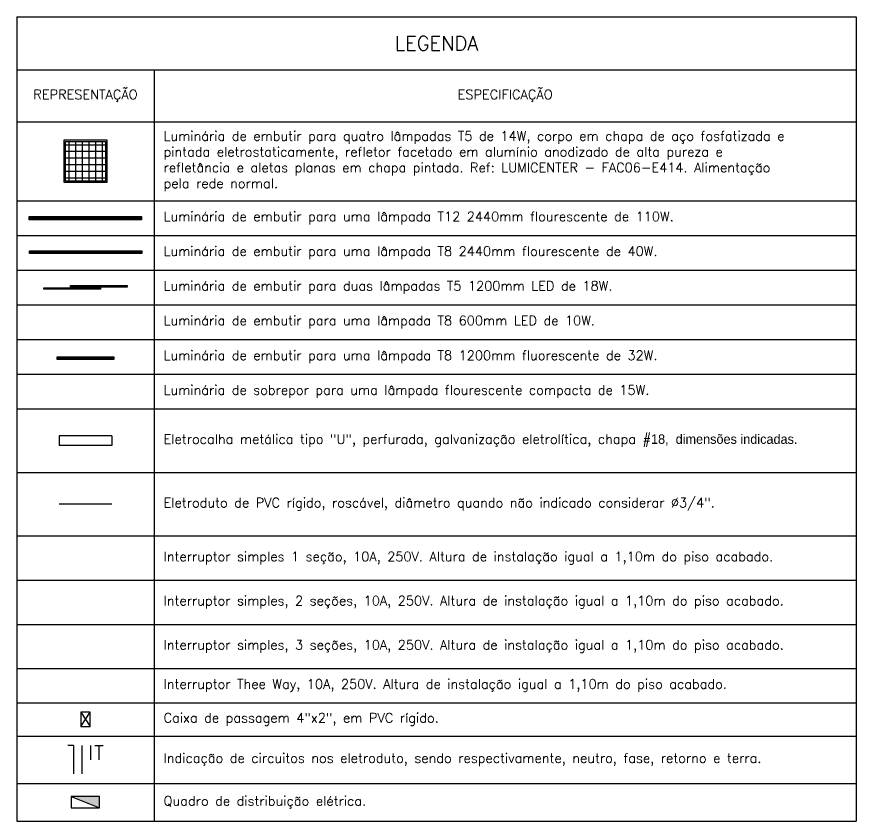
# Model space of a CAD drawing. Header units: millimetres. Extents: x -54 to 81, y -27 to 20.
# Drawn here: x -54.27 to -36.55, y 3.13 to 20.13 of the extents above; entities that cross this region are included whole.
import ezdxf

# ---------------------------------------------------------------- set-up
doc = ezdxf.new("R2010")
doc.units = ezdxf.units.MM
doc.layers.add('ELE_CIRCUITOS', color=2, linetype='Continuous', lineweight=5)
for name, color, linetype in [('ELE_ELETROCALHA', 3, 'Continuous'), ('ELE_QUADROS', 4, 'Continuous'), ('IEL - CAIXA PVC 4x2', 2, 'Continuous'), ('IEL - ELETRODUTO PVC', 5, 'Continuous'), ('IEL - FIAÇÃO', 3, 'Continuous'), ('IEL - LUMINARIA NOVA', 3, 'Continuous'), ('IEL CIRC EMERG', 1, 'Continuous'), ('IEL- Texto', 7, 'Continuous'), ('LUMINÁRIAS', 2, 'Continuous')]:
    doc.layers.add(name, color=color, linetype=linetype)
doc.layers.get('ELE_CIRCUITOS').off()
doc.styles.add('Eletrico 0.08', font='romans.shx', dxfattribs={"height": 0.08})
doc.styles.add('Eletrico 2.5', font='romans.shx', dxfattribs={"height": 0.2})

# ---------------------------------------------------------------- blocks, each defined once
blk = doc.blocks.new('IEL - LUM 4x16W CIRC NOR ATR')
at = {"layer": 'IEL - LUMINARIA NOVA', "color": 5}
for p, q in [((-0.3, 0.3), (0.3, 0.3)), ((-0.3, -0.3), (-0.3, 0.3)), ((-0.28, 0.28), (0.28, 0.28)), ((-0.28, -0.28), (-0.28, 0.28)), ((0.28, 0.28), (0.28, -0.28)), ((0.3, 0.3), (0.3, -0.3)), ((0.3, -0.3), (-0.3, -0.3)), ((0.28, -0.28), (-0.28, -0.28))]:
    blk.add_line(p, q, dxfattribs=at)
at = {"layer": 'IEL - LUMINARIA NOVA', "color": 4}
for p, q in [((-0.233, 0.28), (-0.233, -0.28)), ((-0.14, 0.28), (-0.14, -0.28)), ((-0.047, 0.28), (-0.047, -0.28)), ((0.047, 0.28), (0.047, -0.28)), ((0.14, 0.28), (0.14, -0.28)), ((0.233, 0.28), (0.233, -0.28)), ((-0.28, 0.233), (0.28, 0.233)), ((-0.28, 0.14), (0.28, 0.14)), ((-0.28, 0.047), (0.28, 0.047)), ((-0.28, -0.047), (0.28, -0.047)), ((-0.28, -0.14), (0.28, -0.14)), ((-0.28, -0.233), (0.28, -0.233))]:
    blk.add_line(p, q, dxfattribs=at)
blk = doc.blocks.new('IEL - ELETRODUTO')
at = {"layer": 'IEL - ELETRODUTO PVC'}
blk.add_line((0.554, 0), (-0.554, 0), dxfattribs=at)
blk = doc.blocks.new('IEL - CAIXA 4x2')
at = {"layer": 'IEL - CAIXA PVC 4x2', "color": 3}
for p, q in [((-0.025, 0.1125), (-0.025, -0.0375)), ((0.075, 0.1125), (-0.025, 0.1125)), ((-0.025, -0.0375), (0.075, 0.1125)), ((-0.025, 0.1125), (0.075, -0.0375)), ((0.075, -0.0375), (0.075, 0.1125)), ((-0.025, -0.0375), (0.075, -0.0375))]:
    blk.add_line(p, q, dxfattribs=at)
blk = doc.blocks.new('IEL - CIRC EM FNT 1R')
at = {"layer": 'IEL - FIAÇÃO', "color": 1}
for p, q in [((-0.09, 0.15), (-0.15, 0.15)), ((-0.09, 0.15), (-0.09, -0.15)), ((0, 0.15), (0, -0.15)), ((0.09, 0.15), (0.09, 0)), ((0.135, 0.15), (0.225, 0.15)), ((0.18, 0.15), (0.18, 0))]:
    blk.add_line(p, q, dxfattribs=at)
at = {"layer": 'IEL CIRC EMERG', "style": 'Eletrico 0.08', "flags": 4}
for tag, p in [('CIR', (-0.1055, 0.1827)), ('RET', (0.0441, -0.1483))]:
    blk.add_attdef(tag, p, '', height=0.12, dxfattribs=at)
blk = doc.blocks.new('QDC')
at = {"layer": 'ELE_QUADROS'}
blk.add_hatch(color=10, dxfattribs=at).paths.add_polyline_path([(0, 24), (60, 0), (60, 24)])
for p, q in [((0, 24), (60, 0)), ((0, 24), (0, 0)), ((60, 24), (0, 24)), ((60, 0), (60, 24)), ((0, 0), (60, 0))]:
    blk.add_line(p, q, dxfattribs=at)
blk = doc.blocks.new('T12-2440mm')
at = {"layer": 'LUMINÁRIAS'}
h = blk.add_hatch(dxfattribs=at)
h.set_pattern_fill('NET3', color=256, scale=0.01, style=0)
h.set_pattern_definition([(0, (0.075615, 1.19948), (0, 0.03175), []), (60, (0.075615, 1.19948), (-0.02749630657, 0.015875), []), (120, (0.075615, 1.19948), (-0.02749630657, -0.015875), [])])
h.paths.add_polyline_path([(1900.45, 792.136), (1898.08, 792.136), (1898.08, 792.205), (1900.45, 792.205)])
blk.add_lwpolyline([(1900.45, 792.136), (1898.08, 792.136), (1898.08, 792.205), (1900.45, 792.205)], close=True, dxfattribs=at)
blk = doc.blocks.new('T8-2440mm')
at = {"layer": 'LUMINÁRIAS'}
h = blk.add_hatch(color=256, dxfattribs=at)
h.paths.add_polyline_path([(1900.45, 792.405), (1898.08, 792.405), (1898.08, 792.462), (1900.45, 792.462)])
h.paths.add_polyline_path([(1900.44, 792.416), (1898.09, 792.416), (1898.09, 792.451), (1900.44, 792.451)], flags=16)
for points in [[(1900.45, 792.405), (1898.08, 792.405), (1898.08, 792.462), (1900.45, 792.462)], [(1900.44, 792.416), (1898.09, 792.416), (1898.09, 792.451), (1900.44, 792.451)]]:
    blk.add_lwpolyline(points, close=True, dxfattribs=at)
blk = doc.blocks.new('T5-1200mm')
at = {"layer": 'LUMINÁRIAS'}
blk.add_lwpolyline([(1898.086, 792.634), (1899.286, 792.634), (1899.286, 792.604), (1898.086, 792.604)], close=True, dxfattribs=at)
blk = doc.blocks.new('T8-1200mm')
at = {"layer": 'LUMINÁRIAS'}
h = blk.add_hatch(color=256, dxfattribs=at)
h.paths.add_polyline_path([(1871.435, 792.116), (1871.435, 790.916), (1871.378, 790.916), (1871.378, 792.116)])
h.paths.add_polyline_path([(1871.424, 792.106), (1871.424, 790.926), (1871.389, 790.926), (1871.389, 792.106)], flags=16)
for points in [[(1871.435, 792.116), (1871.435, 790.916), (1871.378, 790.916), (1871.378, 792.116)], [(1871.424, 792.106), (1871.424, 790.926), (1871.389, 790.926), (1871.389, 792.106)]]:
    blk.add_lwpolyline(points, close=True, dxfattribs=at)

msp = doc.modelspace()

# ---------------------------------------------------------------- linework, layer by layer
at = {"layer": 'ELE_ELETROCALHA'}
for p, q in [((-52.269, 11.274), (-53.378, 11.274)), ((-53.378, 11.274), (-53.378, 11.074)), ((-52.269, 11.274), (-52.269, 11.074)), ((-52.269, 11.074), (-53.378, 11.074))]:
    msp.add_line(p, q, dxfattribs=at)
at = {"layer": 'IEL- Texto'}
for p, q in [((-54.273, 20.132), (-36.545, 20.132)), ((-54.273, 20.132), (-54.273, 3.133)), ((-36.545, 20.132), (-36.545, 3.133)), ((-54.273, 19.012), (-36.545, 19.012)), ((-51.373, 19.012), (-51.373, 3.133)), ((-54.273, 17.912), (-36.545, 17.912)), ((-54.273, 16.245), (-36.545, 16.245)), ((-54.273, 15.512), (-36.545, 15.512)), ((-54.273, 14.779), (-36.545, 14.779)), ((-54.273, 14.045), (-36.545, 14.045)), ((-54.273, 13.312), (-36.545, 13.312)), ((-54.273, 12.579), (-36.545, 12.579)), ((-54.273, 11.845), (-36.545, 11.845)), ((-54.273, 10.503), (-36.545, 10.503)), ((-54.273, 9.16), (-36.545, 9.16)), ((-54.273, 8.227), (-36.545, 8.227)), ((-54.273, 7.293), (-36.545, 7.293)), ((-54.273, 6.36), (-36.545, 6.36)), ((-54.273, 5.638), (-36.545, 5.638)), ((-54.273, 4.933), (-36.545, 4.933)), ((-54.273, 3.933), (-36.545, 3.933)), ((-54.273, 3.133), (-36.545, 3.133))]:
    msp.add_line(p, q, dxfattribs=at)

# ---------------------------------------------------------------- block references
at = {"layer": 'ELE_CIRCUITOS', "rotation": 90}
msp.add_blockref('T8-1200mm', (738.692, -1858.49), dxfattribs=at)
at = {"layer": 'ELE_QUADROS', "xscale": 0.01, "yscale": 0.01, "zscale": 0.01}
msp.add_blockref('QDC', (-53.123, 3.413), dxfattribs=at)
at = {"layer": 'IEL- Texto'}
for name, p, xscale, yscale, zscale in [('IEL - LUM 4x16W CIRC NOR ATR', (-52.823, 17.079), 1.5, 1.5, 1.5), ('IEL - CAIXA 4x2', (-52.873, 5.21), 2, 2, 2), ('IEL - CIRC EM FNT 1R', (-52.898, 4.433), 2, 2, 2)]:
    msp.add_blockref(name, p, dxfattribs=dict(at, xscale=xscale, yscale=yscale, zscale=zscale))
msp.add_blockref('IEL - ELETRODUTO', (-52.823, 9.831), dxfattribs=at)
at = {"layer": 'LUMINÁRIAS', "rotation": 180}
for name, p in [('T12-2440mm', (1846.441, 808.049)), ('T8-2440mm', (1846.445, 807.589)), ('T5-1200mm', (1845.581, 807.009)), ('T5-1200mm', (1846.145, 807.054))]:
    msp.add_blockref(name, p, dxfattribs=at)

# ---------------------------------------------------------------- texts
at = {"layer": 'IEL- Texto', "style": 'Eletrico 2.5'}
for s, insert, char_height, width, attachment_point in [('LEGENDA', (-45.409, 19.572), 0.3, 17.60807, 5), ('REPRESENTAÇÃO', (-52.823, 18.462), 0.2, 2.78, 5), ('{\\Fromans|c0;ESPECIFICAÇÃO}', (-43.959, 18.462), 0.2, 14.70807, 5), ('Luminária de embutir para quatro lâmpadas T5 de 14W, corpo em chapa de aço fosfatizada e pintada eletrostaticamente, refletor facetado em alumínio anodizado de alta pureza e refletância e aletas planas em chapa pintada. Ref: LUMICENTER - FAC06-E414. Alimentação pela rede normal.', (-51.173, 17.079), 0.2, 14.42807, 4), ('Luminária de embutir para uma lâmpada T12 2440mm flourescente de 110W.', (-51.173, 15.879), 0.2, 14.42807, 4), ('Luminária de embutir para uma lâmpada T8 2440mm flourescente de 40W.', (-51.173, 15.145), 0.2, 14.42807, 4), ('Luminária de embutir para duas lâmpadas T5 1200mm LED de 18W.', (-51.173, 14.412), 0.2, 14.42807, 4), ('Luminária de embutir para uma lâmpada T8 600mm LED de 10W.', (-51.173, 13.679), 0.2, 14.42807, 4), ('Luminária de embutir para uma lâmpada T8 1200mm fluorescente de 32W.', (-51.173, 12.945), 0.2, 14.42807, 4), ('Luminária de sobrepor para uma lâmpada flourescente compacta de 15W.', (-51.173, 12.212), 0.2, 14.42807, 4), ('Eletrocalha metálica tipo "U", perfurada, galvanização eletrolítica, chapa #{\\fMS Shell Dlg|b0|i0|c0|p0;18,  dimensões indicadas.}', (-51.173, 11.174), 0.2, 14.42807, 4), ('Eletroduto de PVC rígido, roscável, diâmetro quando não indicado considerar %%C3/4".', (-51.173, 9.831), 0.2, 14.42807, 4), ('Interruptor simples 1 seção, 10A, 250V. Altura de instalação igual a 1,10m do piso acabado.', (-51.173, 8.693), 0.2, 14.42807, 4), ('Interruptor simples, 2 seções, 10A, 250V. Altura de instalação igual a 1,10m do piso acabado.', (-51.173, 7.76), 0.2, 14.42807, 4), ('Interruptor simples, 3 seções, 10A, 250V. Altura de instalação igual a 1,10m do piso acabado.', (-51.173, 6.827), 0.2, 14.42807, 4), ('Interruptor Thee Way, 10A, 250V. Altura de instalação igual a 1,10m do piso acabado.', (-51.173, 5.999), 0.2, 14.42807, 4), ('Caixa de passagem 4"x2", em PVC rígido.', (-51.173, 5.285), 0.2, 14.42807, 4), ('Indicação de circuitos nos eletroduto, sendo respectivamente, neutro, fase, retorno e terra.', (-51.173, 4.433), 0.2, 14.42807, 4), ('Quadro de distribuição elétrica.', (-51.173, 3.533), 0.2, 14.42807, 4)]:
    msp.add_mtext(s, dxfattribs=dict(at, insert=insert, char_height=char_height, width=width, attachment_point=attachment_point))

doc.saveas('drawing.dxf')
